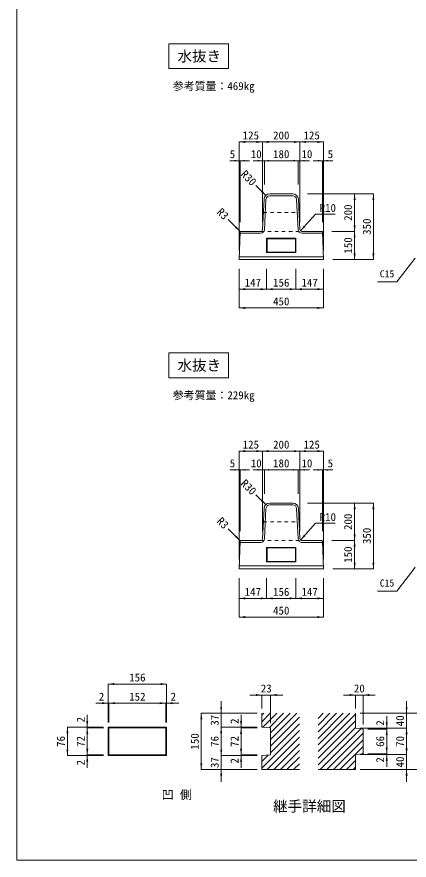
# Model space of a CAD drawing. Units: millimetres, scale not verified. Extents: x 19044 to 37689, y -9270 to 9420.
# Drawn here: x 19284 to 21377, y 300 to 4800 of the extents above; entities that cross this region are included whole.
import ezdxf
from ezdxf.enums import TextEntityAlignment as Align

# ---------------------------------------------------------------- set-up
doc = ezdxf.new("R2010")
doc.units = ezdxf.units.MM
doc.header["$LTSCALE"] = 25
doc.linetypes.add('USER1', pattern=[1.5, 0.75, -0.75])
for name, color, linetype, lineweight in [('0_2', 7, 'Continuous', 9), ('寸法線', 7, 'Continuous', 9), ('本体', 2, 'Continuous', 5), ('枠', 5, 'Continuous', 5), ('ﾊｯﾁﾝｸﾞ', 7, 'Continuous', 5)]:
    doc.layers.add(name, color=color, linetype=linetype, lineweight=lineweight)
doc.styles.add('ＭＳ ゴシック', font='')
doc.styles.get('ＭＳ ゴシック').set_extended_font_data('MS Gothic')
pattern_1 = [(45, (6790, 0), (-17.67767, 17.67767), [])]

# ---------------------------------------------------------------- blocks, each defined once
blk = doc.blocks.new('filled_arrow')
at = {"color": 0, "linetype": 'Continuous', "lineweight": -2}
blk.add_solid([(7.5, 1.25), (0, 0), (7.5, -1.25)], dxfattribs=at)

msp = doc.modelspace()

# ---------------------------------------------------------------- hatches: boundary and pattern name
at = {"layer": 'ﾊｯﾁﾝｸﾞ'}
h = msp.add_hatch(dxfattribs=at)
h.set_pattern_fill('USER', color=256, style=0, pattern_type=2)
h.set_pattern_definition(pattern_1)
h.paths.add_polyline_path([(20637.92, 861.43), (20591.92, 857.43), (20591.92, 783.43), (20791.92, 783.43), (20791.92, 1083.43), (20591.92, 1083.43), (20591.92, 1009.43), (20637.92, 1005.43)])
h = msp.add_hatch(dxfattribs=at)
h.set_pattern_fill('USER', color=256, style=0, pattern_type=2)
h.set_pattern_definition(pattern_1)
h.paths.add_polyline_path([(21091.92, 1003.43), (21091.92, 1083.43), (20891.92, 1083.43), (20891.92, 783.43), (21091.92, 783.43), (21091.92, 863.43), (21131.92, 867.43), (21131.92, 999.43)])

# ---------------------------------------------------------------- linework, layer by layer
at = {"layer": '0_2'}
for points in [[(20413.05, 4656.5), (20094.96, 4656.5), (20094.96, 4524.44), (20413.05, 4524.44)], [(20413.05, 3006.5), (20094.96, 3006.5), (20094.96, 2874.44), (20413.05, 2874.44)]]:
    msp.add_lwpolyline(points, close=True, dxfattribs=at)
at = {"layer": '寸法線'}
for p, q in [((20595.04, 4132.45), (20470.04, 4132.45)), ((20470.04, 3555.23), (20470.04, 4132.45)), ((20595.04, 3705.23), (20595.04, 4132.45)), ((20795.04, 4132.45), (20595.04, 4132.45)), ((20595.04, 3705.23), (20595.04, 4132.45)), ((20795.04, 4132.45), (20920.04, 4132.45)), ((20795.04, 3705.23), (20795.04, 4132.45)), ((20795.04, 3705.23), (20795.04, 4132.45)), ((20920.04, 3555.23), (20920.04, 4132.45)), ((20525.04, 4032.45), (20420.04, 4032.45)), ((20470.04, 3555.23), (20470.04, 4032.45)), ((20475.04, 3705.23), (20475.04, 4032.45)), ((20655.04, 4032.45), (20545.04, 4032.45)), ((20595.04, 3705.23), (20595.04, 4032.45)), ((20605.04, 3905.23), (20605.04, 4032.45)), ((20605.04, 4032.45), (20785.04, 4032.45)), ((20605.04, 3905.23), (20605.04, 4032.45)), ((20735.04, 4032.45), (20845.04, 4032.45)), ((20785.04, 3905.23), (20785.04, 4032.45)), ((20785.04, 3905.23), (20785.04, 4032.45)), ((20795.04, 3705.23), (20795.04, 4032.45)), ((20970.04, 4032.45), (20865.04, 4032.45)), ((20915.04, 3705.23), (20915.04, 4032.45)), ((20920.04, 3555.23), (20920.04, 4032.45)), ((20612.9, 3846.96), (20559.95, 3899.91)), ((20835.04, 3855.23), (21086.73, 3855.23)), ((20835.04, 3855.23), (21186.73, 3855.23)), ((21086.73, 3855.23), (21086.73, 3655.23)), ((21186.73, 3505.23), (21186.73, 3855.23)), ((20475.86, 3654.38), (20411.61, 3718.63)), ((20965.04, 3655.23), (21086.73, 3655.23)), ((20965.04, 3655.23), (21086.73, 3655.23)), ((21086.73, 3655.23), (21086.73, 3505.23)), ((20970.04, 3505.23), (21186.73, 3505.23)), ((20970.04, 3505.23), (21086.73, 3505.23)), ((20470.04, 3455.23), (20470.04, 3346.69)), ((20470.04, 3455.23), (20470.04, 3246.69)), ((20617.04, 3455.23), (20617.04, 3346.69)), ((20617.04, 3455.23), (20617.04, 3346.69)), ((20773.04, 3455.23), (20773.04, 3346.69)), ((20773.04, 3455.23), (20773.04, 3346.69)), ((20920.04, 3455.23), (20920.04, 3246.69)), ((20920.04, 3455.23), (20920.04, 3346.69)), ((20470.04, 3346.69), (20617.04, 3346.69)), ((20617.04, 3346.69), (20773.04, 3346.69)), ((20773.04, 3346.69), (20920.04, 3346.69)), ((20920.04, 3246.69), (20470.04, 3246.69)), ((20595.04, 2482.45), (20470.04, 2482.45)), ((20470.04, 1905.23), (20470.04, 2482.45)), ((20595.04, 2055.23), (20595.04, 2482.45)), ((20795.04, 2482.45), (20595.04, 2482.45)), ((20595.04, 2055.23), (20595.04, 2482.45)), ((20795.04, 2482.45), (20920.04, 2482.45)), ((20795.04, 2055.23), (20795.04, 2482.45)), ((20795.04, 2055.23), (20795.04, 2482.45)), ((20920.04, 1905.23), (20920.04, 2482.45)), ((20525.04, 2382.45), (20420.04, 2382.45)), ((20470.04, 1905.23), (20470.04, 2382.45)), ((20475.04, 2055.23), (20475.04, 2382.45)), ((20655.04, 2382.45), (20545.04, 2382.45)), ((20595.04, 2055.23), (20595.04, 2382.45)), ((20605.04, 2255.23), (20605.04, 2382.45)), ((20605.04, 2382.45), (20785.04, 2382.45)), ((20605.04, 2255.23), (20605.04, 2382.45)), ((20735.04, 2382.45), (20845.04, 2382.45)), ((20785.04, 2255.23), (20785.04, 2382.45)), ((20785.04, 2255.23), (20785.04, 2382.45)), ((20795.04, 2055.23), (20795.04, 2382.45)), ((20970.04, 2382.45), (20865.04, 2382.45)), ((20915.04, 2055.23), (20915.04, 2382.45)), ((20920.04, 1905.23), (20920.04, 2382.45)), ((20612.9, 2196.96), (20559.95, 2249.91)), ((20835.04, 2205.23), (21186.73, 2205.23)), ((20835.04, 2205.23), (21086.73, 2205.23)), ((21086.73, 2205.23), (21086.73, 2005.23)), ((21186.73, 1855.23), (21186.73, 2205.23)), ((20475.86, 2004.38), (20411.61, 2068.63)), ((20965.04, 2005.23), (21086.73, 2005.23)), ((20965.04, 2005.23), (21086.73, 2005.23)), ((21086.73, 2005.23), (21086.73, 1855.23)), ((20970.04, 1855.23), (21186.73, 1855.23)), ((20970.04, 1855.23), (21086.73, 1855.23)), ((20470.04, 1805.23), (20470.04, 1596.69)), ((20470.04, 1805.23), (20470.04, 1696.69)), ((20617.04, 1805.23), (20617.04, 1696.69)), ((20617.04, 1805.23), (20617.04, 1696.69)), ((20773.04, 1805.23), (20773.04, 1696.69)), ((20773.04, 1805.23), (20773.04, 1696.69)), ((20920.04, 1805.23), (20920.04, 1596.69)), ((20920.04, 1805.23), (20920.04, 1696.69)), ((20470.04, 1696.69), (20617.04, 1696.69)), ((20617.04, 1696.69), (20773.04, 1696.69)), ((20773.04, 1696.69), (20920.04, 1696.69)), ((20920.04, 1596.69), (20470.04, 1596.69)), ((19771.17, 1239.52), (20083.17, 1239.52)), ((19771.17, 1034.43), (19771.17, 1239.52)), ((20083.17, 1034.43), (20083.17, 1239.52)), ((20526.92, 1181.02), (20702.92, 1181.02)), ((20591.92, 1108.43), (20591.92, 1181.02)), ((20637.92, 1030.43), (20637.92, 1181.02)), ((21026.92, 1181.02), (21196.92, 1181.02)), ((21091.92, 1108.43), (21091.92, 1181.02)), ((21131.92, 1024.43), (21131.92, 1181.02)), ((19840.17, 1137.22), (19706.17, 1137.22)), ((19771.17, 1034.43), (19771.17, 1137.22)), ((19775.17, 1137.22), (20079.17, 1137.22)), ((19775.17, 1034.43), (19775.17, 1137.22)), ((19775.17, 1034.43), (19775.17, 1137.22)), ((20014.17, 1137.22), (20148.17, 1137.22)), ((20079.17, 1034.43), (20079.17, 1137.22)), ((20079.17, 1034.43), (20079.17, 1137.22)), ((20083.17, 1034.43), (20083.17, 1137.22)), ((20374.6, 1148.43), (20374.6, 944.43)), ((21363.91, 1148.43), (21363.91, 938.43)), ((20268.55, 1083.43), (20268.55, 783.43)), ((20566.92, 1083.43), (20268.55, 1083.43)), ((20566.92, 1083.43), (20374.6, 1083.43)), ((21116.92, 1083.43), (21363.91, 1083.43)), ((21116.92, 1083.43), (21469.96, 1083.43)), ((19659.89, 940.43), (19659.89, 1074.43)), ((20480.64, 940.43), (20480.64, 1074.43)), ((21257.87, 934.43), (21257.87, 1068.43)), ((19553.84, 1009.43), (19553.84, 857.43)), ((19746.17, 1009.43), (19553.84, 1009.43)), ((19746.17, 1009.43), (19659.89, 1009.43)), ((19659.89, 1005.43), (19659.89, 861.43)), ((19746.17, 1005.43), (19659.89, 1005.43)), ((19746.17, 1005.43), (19659.89, 1005.43)), ((20566.92, 1009.43), (20374.6, 1009.43)), ((20374.6, 1009.43), (20374.6, 857.43)), ((20566.92, 1009.43), (20374.6, 1009.43)), ((20566.92, 1009.43), (20480.64, 1009.43)), ((20566.92, 1005.43), (20480.64, 1005.43)), ((20480.64, 1005.43), (20480.64, 861.43)), ((20566.92, 1005.43), (20480.64, 1005.43)), ((21116.92, 1003.43), (21257.87, 1003.43)), ((21116.92, 1003.43), (21363.91, 1003.43)), ((21116.92, 1003.43), (21363.91, 1003.43)), ((21156.92, 999.43), (21257.87, 999.43)), ((21156.92, 999.43), (21257.87, 999.43)), ((21257.87, 999.43), (21257.87, 867.43)), ((21363.91, 1003.43), (21363.91, 863.43)), ((19659.89, 926.43), (19659.89, 792.43)), ((20374.6, 922.43), (20374.6, 718.43)), ((20480.64, 926.43), (20480.64, 792.43)), ((21257.87, 932.43), (21257.87, 798.43)), ((21363.91, 928.43), (21363.91, 718.43)), ((19746.17, 857.43), (19553.84, 857.43)), ((19746.17, 861.43), (19659.89, 861.43)), ((19746.17, 861.43), (19659.89, 861.43)), ((19746.17, 857.43), (19659.89, 857.43)), ((20566.92, 857.43), (20374.6, 857.43)), ((20566.92, 857.43), (20374.6, 857.43)), ((20566.92, 861.43), (20480.64, 861.43)), ((20566.92, 861.43), (20480.64, 861.43)), ((20566.92, 857.43), (20480.64, 857.43)), ((21116.92, 863.43), (21257.87, 863.43)), ((21116.92, 863.43), (21363.91, 863.43)), ((21116.92, 863.43), (21363.91, 863.43)), ((21156.92, 867.43), (21257.87, 867.43)), ((21156.92, 867.43), (21257.87, 867.43)), ((20566.92, 783.43), (20268.55, 783.43)), ((20566.92, 783.43), (20374.6, 783.43)), ((21116.92, 783.43), (21363.91, 783.43)), ((21116.92, 783.43), (21469.96, 783.43))]:
    msp.add_line(p, q, dxfattribs=at)
for points in [[(20797.66, 3657.98), (20878.54, 3747.86), (20887.54, 3747.86), (20982.73, 3747.86)], [(21409.65, 3512.73), (21389.95, 3486.88), (21312.51, 3385.26), (21209.55, 3385.26)], [(20797.66, 2007.98), (20878.54, 2097.86), (20887.54, 2097.86), (20982.73, 2097.86)], [(21409.65, 1862.73), (21389.95, 1836.88), (21312.51, 1735.26), (21209.55, 1735.26)]]:
    msp.add_lwpolyline(points, dxfattribs=at)
at = {"layer": '本体', "lineweight": 20}
for p, q in [((20595.51, 3664.73), (20603.61, 3826.73)), ((20633.58, 3855.23), (20756.5, 3855.23)), ((20794.56, 3664.73), (20786.46, 3826.73)), ((20474.94, 3652.33), (20470.04, 3505.23)), ((20477.94, 3655.23), (20585.53, 3655.23)), ((20804.55, 3655.23), (20912.14, 3655.23)), ((20915.14, 3652.33), (20920.04, 3505.23)), ((20470.04, 3505.23), (20920.04, 3505.23)), ((20633.58, 2205.23), (20756.5, 2205.23)), ((20595.51, 2014.73), (20603.61, 2176.73)), ((20794.56, 2014.73), (20786.46, 2176.73)), ((20474.94, 2002.33), (20470.04, 1855.23)), ((20477.94, 2005.23), (20585.53, 2005.23)), ((20804.55, 2005.23), (20912.14, 2005.23)), ((20915.14, 2002.33), (20920.04, 1855.23)), ((20470.04, 1855.23), (20920.04, 1855.23)), ((20591.92, 1083.43), (20591.92, 1009.43)), ((21091.92, 1083.43), (21091.92, 1003.43)), ((20591.92, 1009.43), (20637.92, 1005.43)), ((20637.92, 1005.43), (20637.92, 861.43)), ((21091.92, 1003.43), (21131.92, 999.43)), ((21131.92, 999.43), (21131.92, 867.43)), ((20637.92, 861.43), (20591.92, 857.43)), ((20591.92, 857.43), (20591.92, 783.43)), ((21131.92, 867.43), (21091.92, 863.43)), ((21091.92, 863.43), (21091.92, 783.43)), ((20591.92, 783.43), (20791.92, 783.43)), ((21091.92, 783.43), (20891.92, 783.43))]:
    msp.add_line(p, q, dxfattribs=at)
at = {"layer": '本体', "color": 4}
for p, q in [((20605.5, 3664.23), (20613.6, 3826.23)), ((20633.58, 3845.23), (20756.5, 3845.23)), ((20784.58, 3664.23), (20776.48, 3826.23)), ((20474.71, 3645.23), (20585.53, 3645.23)), ((20617.04, 3542.23), (20617.04, 3618.23)), ((20617.04, 3618.23), (20619.04, 3616.23)), ((20617.04, 3618.23), (20773.04, 3618.23)), ((20619.04, 3544.23), (20619.04, 3616.23)), ((20619.04, 3616.23), (20771.04, 3616.23)), ((20771.04, 3616.23), (20773.04, 3618.23)), ((20771.04, 3616.23), (20771.04, 3544.23)), ((20773.04, 3618.23), (20773.04, 3542.23)), ((20804.55, 3645.23), (20915.37, 3645.23)), ((20619.04, 3544.23), (20617.04, 3542.23)), ((20773.04, 3542.23), (20617.04, 3542.23)), ((20771.04, 3544.23), (20619.04, 3544.23)), ((20771.04, 3544.23), (20773.04, 3542.23)), ((20605.5, 2014.23), (20613.6, 2176.23)), ((20633.58, 2195.23), (20756.5, 2195.23)), ((20784.58, 2014.23), (20776.48, 2176.23)), ((20474.71, 1995.23), (20585.53, 1995.23)), ((20804.55, 1995.23), (20915.37, 1995.23)), ((20617.04, 1892.23), (20617.04, 1968.23)), ((20617.04, 1968.23), (20773.04, 1968.23)), ((20617.04, 1968.23), (20619.04, 1966.23)), ((20619.04, 1894.23), (20619.04, 1966.23)), ((20619.04, 1966.23), (20771.04, 1966.23)), ((20771.04, 1966.23), (20773.04, 1968.23)), ((20771.04, 1966.23), (20771.04, 1894.23)), ((20773.04, 1968.23), (20773.04, 1892.23)), ((20619.04, 1894.23), (20617.04, 1892.23)), ((20773.04, 1892.23), (20617.04, 1892.23)), ((20771.04, 1894.23), (20619.04, 1894.23)), ((20771.04, 1894.23), (20773.04, 1892.23))]:
    msp.add_line(p, q, dxfattribs=at)
at = {"layer": '本体', "linetype": 'USER1', "lineweight": 9}
for p, q in [((20600.04, 3755.23), (20790.04, 3755.23)), ((20585.53, 3655.23), (20804.55, 3655.23)), ((20600.04, 2105.23), (20790.04, 2105.23)), ((20585.53, 2005.23), (20804.55, 2005.23))]:
    msp.add_line(p, q, dxfattribs=at)
at = {"layer": '本体'}
for p, q in [((20470.54, 3520.23), (20919.54, 3520.23)), ((20470.54, 1870.23), (20919.54, 1870.23))]:
    msp.add_line(p, q, dxfattribs=at)
at = {"layer": '本体', "lineweight": 9}
for p, q in [((20083.17, 1009.43), (19771.17, 1009.43)), ((19771.17, 1009.43), (19771.17, 857.43)), ((19771.17, 1009.43), (19775.17, 1005.43)), ((20079.17, 1005.43), (19775.17, 1005.43)), ((19775.17, 1005.43), (19775.17, 861.43)), ((20079.17, 1005.43), (20083.17, 1009.43)), ((20079.17, 1005.43), (20079.17, 861.43)), ((20083.17, 1009.43), (20083.17, 857.43)), ((19775.17, 861.43), (19771.17, 857.43)), ((20083.17, 857.43), (19771.17, 857.43)), ((20079.17, 861.43), (19775.17, 861.43)), ((20079.17, 861.43), (20083.17, 857.43))]:
    msp.add_line(p, q, dxfattribs=at)
at = {"layer": '本体', "lineweight": 20}
for centre, radius, start, end in [((20633.58, 3825.23), 30, 90, 177.13759), ((20756.5, 3825.23), 30, 2.86241, 90), ((20477.94, 3652.23), 3, 90, 178.09085), ((20585.53, 3665.23), 10, 270, 357.13759), ((20804.55, 3665.23), 10, 182.86241, 270), ((20912.14, 3652.23), 3, 1.90915, 90), ((20633.58, 2175.23), 30, 90, 177.13759), ((20756.5, 2175.23), 30, 2.86241, 90), ((20477.94, 2002.23), 3, 90, 178.09085), ((20585.53, 2015.23), 10, 270, 357.13759), ((20804.55, 2015.23), 10, 182.86241, 270), ((20912.14, 2002.23), 3, 1.90915, 90)]:
    msp.add_arc(centre, radius, start, end, dxfattribs=at)
at = {"layer": '本体', "color": 4}
for centre, start, end in [((20633.58, 3825.23), 90, 177.13759), ((20756.5, 3825.23), 2.86241, 90), ((20585.53, 3665.23), 270, 357.13759), ((20804.55, 3665.23), 182.86241, 270), ((20633.58, 2175.23), 90, 177.13759), ((20756.5, 2175.23), 2.86241, 90), ((20585.53, 2015.23), 270, 357.13759), ((20804.55, 2015.23), 182.86241, 270)]:
    msp.add_arc(centre, 20, start, end, dxfattribs=at)
at = {"layer": '枠', "lineweight": 20}
for p, q in [((19284.19, 299.77), (19284.19, 8699.77)), ((25074.19, 299.77), (19284.19, 299.77))]:
    msp.add_line(p, q, dxfattribs=at)

# ---------------------------------------------------------------- block references
at = {"layer": '寸法線'}
for p, xscale, yscale in [((20470.04, 4132.45), 4.33, 4.33), ((20595.04, 4132.45), 4.33, 4.33), ((20795.04, 4132.45), 4.33, 4.33), ((20475.04, 4032.45), 3.33, 3.33), ((20605.04, 4032.45), 3.33, 3.33), ((20605.04, 4032.45), 3.33, 3.33), ((20795.04, 4032.45), 3.33, 3.33), ((20920.04, 4032.45), 3.33, 3.33), ((20470.04, 3346.69), 4.33, 4.33), ((20617.04, 3346.69), 4.33, 4.33), ((20773.04, 3346.69), 4.33, 4.33), ((20470.04, 3246.69), 4.33, 4.33), ((20470.04, 2482.45), 4.33, 4.33), ((20595.04, 2482.45), 4.33, 4.33), ((20795.04, 2482.45), 4.33, 4.33), ((20475.04, 2382.45), 3.33, 3.33), ((20605.04, 2382.45), 3.33, 3.33), ((20605.04, 2382.45), 3.33, 3.33), ((20795.04, 2382.45), 3.33, 3.33), ((20920.04, 2382.45), 3.33, 3.33), ((20470.04, 1696.69), 4.33, 4.33), ((20617.04, 1696.69), 4.33, 4.33), ((20773.04, 1696.69), 4.33, 4.33), ((20470.04, 1596.69), 4.33, 4.33), ((19771.17, 1239.52), 4.33, 4.33), ((20637.92, 1181.02), 4.33, 4.33), ((21131.92, 1181.02), 4.33, 4.33), ((19775.17, 1137.22), 4.33, 4.33), ((19775.17, 1137.22), 4.33, 4.33), ((20083.17, 1137.22), 4.33, 4.33)]:
    msp.add_blockref('filled_arrow', p, dxfattribs=dict(at, xscale=xscale, yscale=yscale))
for p, xscale, yscale, rotation in [((20595.04, 4132.45), 4.33, 4.33, 180), ((20795.04, 4132.45), 4.33, 4.33, 180), ((20920.04, 4132.45), 4.33, 4.33, 180), ((20470.04, 4032.45), 3.33, 3.33, 180), ((20595.04, 4032.45), 3.33, 3.33, 180), ((20785.04, 4032.45), 3.33, 3.33, 180), ((20785.04, 4032.45), 3.33, 3.33, 180), ((20915.04, 4032.45), 3.33, 3.33, 180), ((20612.9, 3846.96), 4.33, 4.33, 135), ((21086.73, 3855.23), 4.33, 4.33, 270), ((21186.73, 3855.23), 4.33, 4.33, 270), ((20475.86, 3654.38), 4.33, 4.33, 135), ((20797.66, 3657.98), 4.33, 4.33, 48), ((21086.73, 3655.23), 4.33, 4.33, 90), ((21086.73, 3655.23), 4.33, 4.33, 270), ((21086.73, 3505.23), 4.33, 4.33, 90), ((21186.73, 3505.23), 4.33, 4.33, 90), ((20617.04, 3346.69), 4.33, 4.33, 180), ((20773.04, 3346.69), 4.33, 4.33, 180), ((20920.04, 3346.69), 4.33, 4.33, 180), ((20920.04, 3246.69), 4.33, 4.33, 180), ((20595.04, 2482.45), 4.33, 4.33, 180), ((20795.04, 2482.45), 4.33, 4.33, 180), ((20920.04, 2482.45), 4.33, 4.33, 180), ((20470.04, 2382.45), 3.33, 3.33, 180), ((20595.04, 2382.45), 3.33, 3.33, 180), ((20785.04, 2382.45), 3.33, 3.33, 180), ((20785.04, 2382.45), 3.33, 3.33, 180), ((20915.04, 2382.45), 3.33, 3.33, 180), ((20612.9, 2196.96), 4.33, 4.33, 135), ((21086.73, 2205.23), 4.33, 4.33, 270), ((21186.73, 2205.23), 4.33, 4.33, 270), ((20475.86, 2004.38), 4.33, 4.33, 135), ((20797.66, 2007.98), 4.33, 4.33, 48), ((21086.73, 2005.23), 4.33, 4.33, 90), ((21086.73, 2005.23), 4.33, 4.33, 270), ((21086.73, 1855.23), 4.33, 4.33, 90), ((21186.73, 1855.23), 4.33, 4.33, 90), ((20617.04, 1696.69), 4.33, 4.33, 180), ((20773.04, 1696.69), 4.33, 4.33, 180), ((20920.04, 1696.69), 4.33, 4.33, 180), ((20920.04, 1596.69), 4.33, 4.33, 180), ((20083.17, 1239.52), 4.33, 4.33, 180), ((20591.92, 1181.02), 4.33, 4.33, 180), ((21091.92, 1181.02), 4.33, 4.33, 180), ((19771.17, 1137.22), 4.33, 4.33, 180), ((20079.17, 1137.22), 4.33, 4.33, 180), ((20079.17, 1137.22), 4.33, 4.33, 180), ((20268.55, 1083.43), 4.33, 4.33, 270), ((20374.6, 1083.43), 4.33, 4.33, 90), ((21363.91, 1083.43), 4.33, 4.33, 90), ((19659.89, 1009.43), 4.33, 4.33, 90), ((20480.64, 1009.43), 4.33, 4.33, 90), ((21257.87, 1003.43), 4.33, 4.33, 90), ((19553.84, 1009.43), 4.33, 4.33, 270), ((19659.89, 1005.43), 4.33, 4.33, 270), ((19659.89, 1005.43), 4.33, 4.33, 270), ((20374.6, 1009.43), 4.33, 4.33, 270), ((20374.6, 1009.43), 4.33, 4.33, 270), ((20480.64, 1005.43), 4.33, 4.33, 270), ((20480.64, 1005.43), 4.33, 4.33, 270), ((21257.87, 999.43), 4.33, 4.33, 270), ((21257.87, 999.43), 4.33, 4.33, 270), ((21363.91, 1003.43), 4.33, 4.33, 270), ((21363.91, 1003.43), 4.33, 4.33, 270), ((19553.84, 857.43), 4.33, 4.33, 90), ((19659.89, 861.43), 4.33, 4.33, 90), ((19659.89, 861.43), 4.33, 4.33, 90), ((19659.89, 857.43), 4.33, 4.33, 270), ((20374.6, 857.43), 4.33, 4.33, 90), ((20374.6, 857.43), 4.33, 4.33, 90), ((20480.64, 861.43), 4.33, 4.33, 90), ((20480.64, 861.43), 4.33, 4.33, 90), ((20480.64, 857.43), 4.33, 4.33, 270), ((21257.87, 867.43), 4.33, 4.33, 90), ((21257.87, 867.43), 4.33, 4.33, 90), ((21257.87, 863.43), 4.33, 4.33, 270), ((21363.91, 863.43), 4.33, 4.33, 90), ((21363.91, 863.43), 4.33, 4.33, 90), ((20268.55, 783.43), 4.33, 4.33, 90), ((20374.6, 783.43), 4.33, 4.33, 270), ((21363.91, 783.43), 4.33, 4.33, 270)]:
    msp.add_blockref('filled_arrow', p, dxfattribs=dict(at, xscale=xscale, yscale=yscale, rotation=rotation))

# ---------------------------------------------------------------- texts
at = {"layer": '0_2', "style": 'ＭＳ ゴシック'}
for s, height, p in [('水抜き', 56.96, (20141.46, 4590.47)), ('参考質量：469kg', 42.72, (20116.2, 4430.72)), ('水抜き', 56.96, (20141.46, 2940.47)), ('参考質量：229kg', 42.72, (20116.2, 2780.72))]:
    msp.add_text(s, height=height, dxfattribs=at).set_placement(p, align=Align.MIDDLE_LEFT)
for s, height, p in [('凹 側', 47.47, (20137.51, 648.96)), (' 継手詳細図 ', 56.96, (20845.56, 587.81))]:
    msp.add_text(s, height=height, dxfattribs=at).set_placement(p, align=Align.MIDDLE_CENTER)
at = {"layer": '寸法線', "style": 'ＭＳ ゴシック'}
for s, p in [('125', (20532.54, 4167.45)), ('200', (20695.04, 4167.45)), ('125', (20857.54, 4167.45)), ('5', (20434.69, 4067.45)), ('10', (20561.51, 4067.45)), ('180', (20695.04, 4067.45)), ('10', (20831.97, 4067.45)), ('5', (20957, 4067.45)), ('147', (20543.54, 3381.69)), ('156', (20695.04, 3381.69)), ('147', (20846.54, 3381.69)), ('450', (20695.04, 3281.69)), ('125', (20532.54, 2517.45)), ('200', (20695.04, 2517.45)), ('125', (20857.54, 2517.45)), ('5', (20434.69, 2417.45)), ('10', (20561.51, 2417.45)), ('180', (20695.04, 2417.45)), ('10', (20831.97, 2417.45)), ('5', (20957, 2417.45)), ('147', (20543.54, 1731.69)), ('156', (20695.04, 1731.69)), ('147', (20846.54, 1731.69)), ('450', (20695.04, 1631.69)), ('156', (19927.17, 1274.52)), ('23', (20614.92, 1216.02)), ('20', (21111.92, 1216.02)), ('2', (19735.69, 1172.22)), ('152', (19927.17, 1172.22)), ('2', (20118.86, 1172.22))]:
    msp.add_text(s, height=42.72, dxfattribs=at).set_placement(p, align=Align.MIDDLE_CENTER)
for s, p in [('R30', (20567.02, 3924.66)), ('R3', (20418.69, 3743.37)), ('R30', (20567.02, 2274.66)), ('R3', (20418.69, 2093.37))]:
    msp.add_text(s, height=42.72, rotation=315, dxfattribs=at).set_placement(p, align=Align.TOP_RIGHT)
for p in [(20900.04, 3801.86), (20900.04, 2151.86)]:
    msp.add_text('R10', height=42.72, dxfattribs=at).set_placement(p, align=Align.TOP_LEFT)
for s, p in [('200', (21051.73, 3755.23)), ('350', (21151.73, 3680.23)), ('150', (21051.73, 3580.23)), ('200', (21051.73, 2105.23)), ('350', (21151.73, 2030.23)), ('150', (21051.73, 1930.23)), ('2', (19624.89, 1049.36)), ('37', (20339.6, 1046.43)), ('2', (20445.64, 1041.18)), ('2', (21222.87, 1031.56)), ('40', (21328.91, 1043.43)), ('76', (19518.84, 933.43)), ('72', (19624.89, 933.43)), ('150', (20233.55, 933.43)), ('76', (20339.6, 933.43)), ('72', (20445.64, 933.43)), ('66', (21222.87, 933.43)), ('70', (21328.91, 933.43)), ('2', (19624.89, 819.88)), ('37', (20339.6, 820.43)), ('2', (20445.64, 829.73)), ('2', (21222.87, 834.61)), ('40', (21328.91, 823.43))]:
    msp.add_text(s, height=42.72, rotation=90, dxfattribs=at).set_placement(p, align=Align.MIDDLE_CENTER)
for p in [(21259.44, 3447.67), (21259.44, 1797.67)]:
    msp.add_text('C15', height=37.98, dxfattribs=at).set_placement(p, align=Align.TOP_CENTER)

doc.saveas('drawing.dxf')
